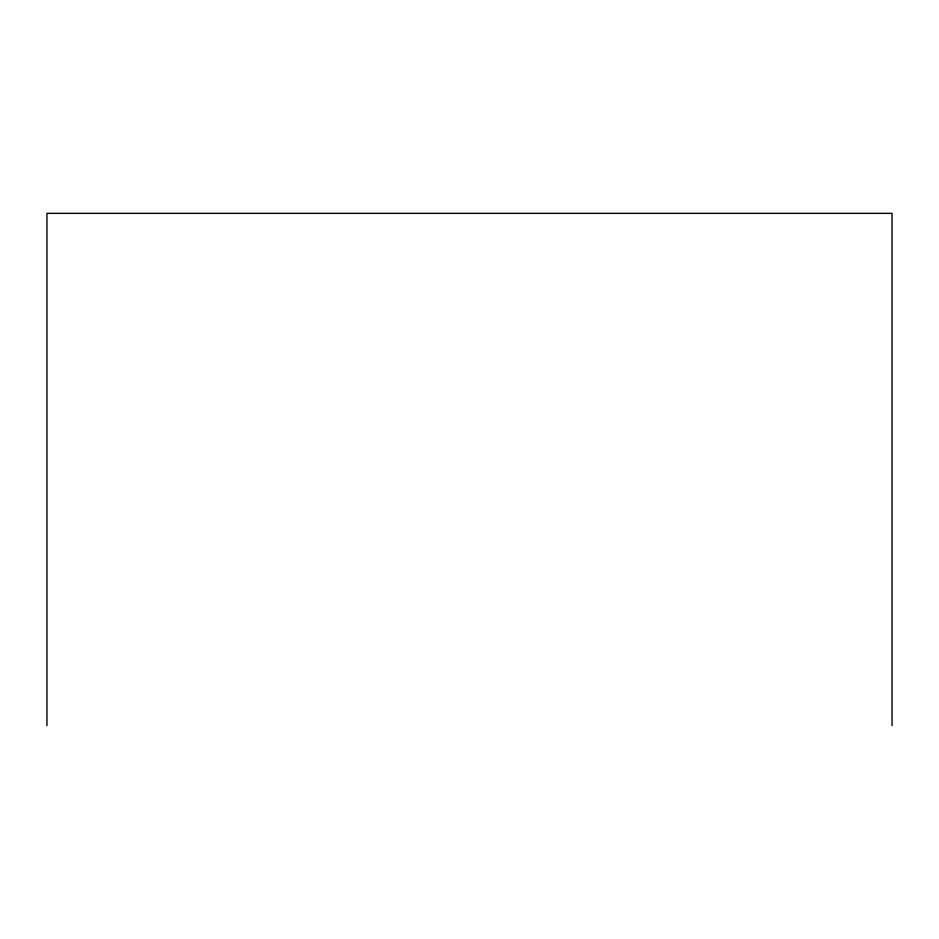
<?xml version="1.0" encoding="UTF-8"?>
<svg xmlns="http://www.w3.org/2000/svg" width="939" height="939" viewBox="0 0 939 939"><rect width="100%" height="100%" fill="white"/><g stroke="black" fill="none" stroke-linecap="round" stroke-linejoin="round"><path stroke-width="1.41" d="M892.05 725.636L892.05 213.364L46.95 213.364L46.95 725.636"/></g></svg>
